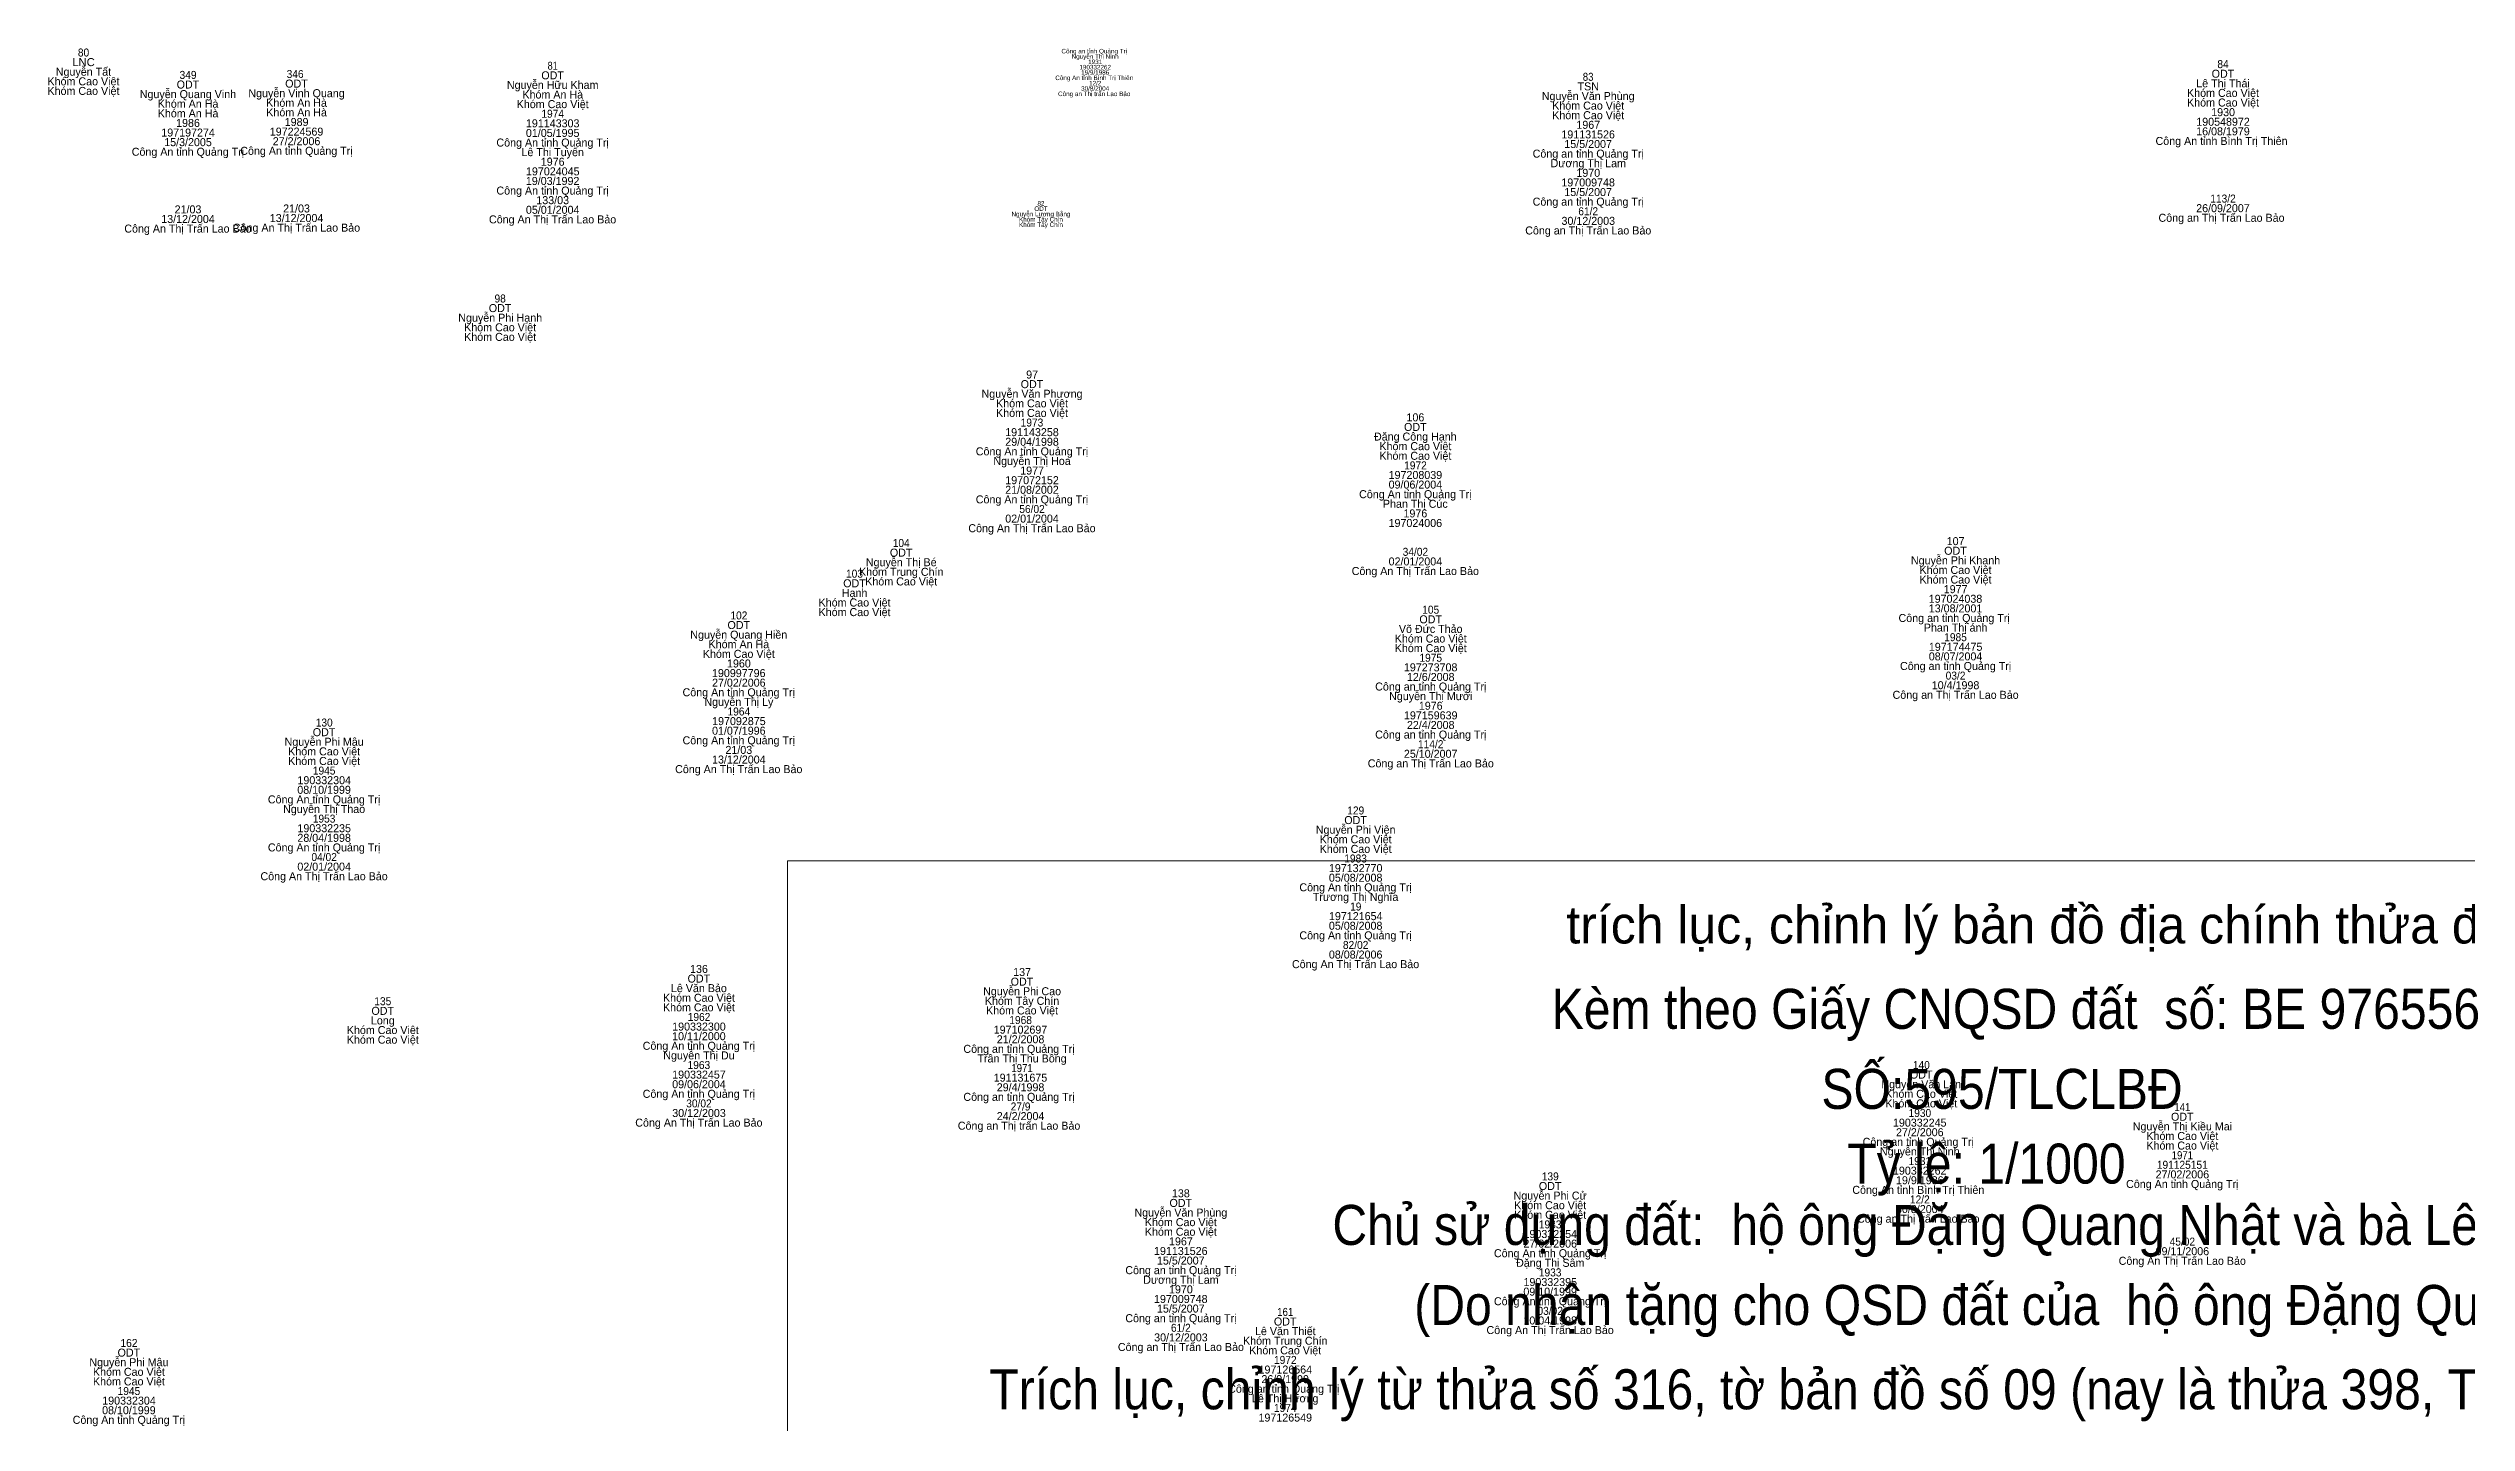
# Model space of a CAD drawing. Header units: metres. Extents: x 536493 to 536999, y 1836994 to 1837506.
# Drawn here: x 536586 to 536767.4, y 1837310.9 to 1837413.9 of the extents above; entities that cross this region are included whole.
import ezdxf
from ezdxf.enums import TextEntityAlignment as Align

# ---------------------------------------------------------------- set-up
doc = ezdxf.new("R2010")
doc.units = ezdxf.units.M
doc.header["$LTSCALE"] = 0.24
doc.layers.add('1', color=7, linetype='Continuous')
doc.layers.add('17', color=7, linetype='Continuous', lineweight=13)

msp = doc.modelspace()

# ---------------------------------------------------------------- linework, layer by layer
at = {"layer": '17'}
msp.add_lwpolyline([(536641.46, 1837353.03), (536821.46, 1837353.03), (536821.46, 1837069.51), (536641.46, 1837069.51)], close=True, dxfattribs=at)

# ---------------------------------------------------------------- texts
at = {"layer": '1'}
for s, height, p in [('Nguyễn Tất', 0.6, (536588.66, 1837411.88)), ('Công an tỉnh Quảng Trị  ', 0.343, (536664.6, 1837413.55)), ('Nguyễn Thị Ninh ', 0.343, (536664.595, 1837413.15)), ('Khóm Cao Việt', 0.6, (536588.66, 1837411.16)), ('Khóm Cao Việt', 0.6, (536588.66, 1837410.44)), ('Nguyễn Quang Vinh', 0.6, (536596.495, 1837410.2)), ('ODT', 0.6, (536596.495, 1837410.92)), ('Nguyễn Vinh Quang', 0.6, (536604.64, 1837410.27)), ('ODT', 0.6, (536604.635, 1837410.99)), ('Nguyễn Hữu Kham', 0.6, (536623.85, 1837410.89)), ('Khóm An Hà', 0.6, (536623.855, 1837410.17)), ('ODT', 0.6, (536623.845, 1837411.61)), ('Công An tỉnh Bình Trị Thiên  ', 0.343, (536664.595, 1837411.55)), ('Công an Thị trấn Lao Bảo  ', 0.343, (536664.595, 1837410.35)), ('30/8/2004 ', 0.343, (536664.6, 1837410.75)), ('19/9/1986 ', 0.343, (536664.6, 1837411.95)), ('Nguyễn Văn Phùng', 0.6, (536701.51, 1837410.06)), ('TSN', 0.6, (536701.515, 1837410.78)), ('Khóm Cao Việt', 0.6, (536749.12, 1837410.29)), ('Lê Thị Thái', 0.6, (536749.12, 1837411.01)), ('ODT', 0.6, (536749.115, 1837411.73)), ('Khóm An Hà', 0.6, (536596.505, 1837409.48)), ('Khóm An Hà', 0.6, (536596.505, 1837408.76)), ('Khóm An Hà', 0.6, (536604.645, 1837409.55)), ('Khóm An Hà', 0.6, (536604.645, 1837408.83)), ('Khóm Cao Việt', 0.6, (536623.85, 1837409.45)), ('Khóm Cao Việt', 0.6, (536701.51, 1837409.34)), ('Khóm Cao Việt', 0.6, (536701.51, 1837408.62)), ('Khóm Cao Việt', 0.6, (536749.12, 1837409.57)), ('1930', 0.6, (536749.125, 1837408.85)), ('197197274', 0.6, (536596.505, 1837407.32)), ('15/3/2005', 0.6, (536596.5, 1837406.6)), ('1986', 0.6, (536596.5, 1837408.04)), ('197224569', 0.6, (536604.64, 1837407.39)), ('27/2/2006', 0.6, (536604.64, 1837406.67)), ('1989', 0.6, (536604.645, 1837408.11)), ('Công An tỉnh Quảng Trị', 0.6, (536623.845, 1837406.57)), ('01/05/1995', 0.6, (536623.85, 1837407.29)), ('191143303', 0.6, (536623.85, 1837408.01)), ('191131526', 0.6, (536701.505, 1837407.18)), ('15/5/2007', 0.6, (536701.505, 1837406.46)), ('1967', 0.6, (536701.515, 1837407.9)), ('Công An tỉnh Bình Trị Thiên ', 0.6, (536749.12, 1837406.69)), ('16/08/1979', 0.6, (536749.115, 1837407.41)), ('190548972', 0.6, (536749.12, 1837408.13)), ('Công An tỉnh Quảng Trị', 0.6, (536596.495, 1837405.88)), ('Công An tỉnh Quảng Trị', 0.6, (536604.635, 1837405.95)), ('Lê Thị Tuyến', 0.6, (536623.85, 1837405.85)), ('1976', 0.6, (536623.85, 1837405.13)), ('Công an tỉnh Quảng Trị', 0.6, (536701.515, 1837405.74)), ('Dương Thị Lam', 0.6, (536701.515, 1837405.02)), ('Công An tỉnh Quảng Trị', 0.6, (536623.845, 1837402.97)), ('19/03/1992', 0.6, (536623.845, 1837403.69)), ('197024045', 0.6, (536623.855, 1837404.41)), ('197009748', 0.6, (536701.505, 1837403.58)), ('15/5/2007', 0.6, (536701.505, 1837402.86)), ('1970', 0.6, (536701.515, 1837404.3)), ('21/03', 0.6, (536596.5, 1837401.56)), ('21/03', 0.6, (536604.64, 1837401.63)), ('05/01/2004', 0.6, (536623.85, 1837401.53)), ('133/03', 0.6, (536623.85, 1837402.25)), ('Nguyễn Lương Bằng', 0.343, (536660.47, 1837401.34)), ('ODT', 0.343, (536660.47, 1837401.74)), ('Công an tỉnh Quảng Trị', 0.6, (536701.515, 1837402.14)), ('Công an Thị Trấn Lao Bảo ', 0.6, (536749.12, 1837400.93)), ('26/09/2007', 0.6, (536749.115, 1837401.65)), ('Công An Thị Trấn Lao Bảo', 0.6, (536596.495, 1837400.12)), ('13/12/2004', 0.6, (536596.5, 1837400.84)), ('Công An Thị Trấn Lao Bảo', 0.6, (536604.635, 1837400.19)), ('13/12/2004', 0.6, (536604.64, 1837400.91)), ('Công An Thị Trấn Lao Bảo', 0.6, (536623.845, 1837400.81)), ('Khóm Tây Chín', 0.343, (536660.47, 1837400.94)), ('Khóm Tây Chín', 0.343, (536660.47, 1837400.54)), ('Công an Thị Trấn Lao Bảo', 0.6, (536701.515, 1837399.98)), ('30/12/2003', 0.6, (536701.515, 1837400.7)), ('ODT', 0.6, (536619.905, 1837394.16)), ('Nguyễn Phi Hạnh', 0.6, (536619.915, 1837393.44)), ('Khóm Cao Việt', 0.6, (536619.91, 1837392.72)), ('Khóm Cao Việt', 0.6, (536619.91, 1837392)), ('ODT', 0.6, (536659.795, 1837388.46)), ('97', 0.6, (536659.805, 1837389.18)), ('Nguyễn Văn Phương', 0.6, (536659.8, 1837387.74)), ('Khóm Cao Việt', 0.6, (536659.8, 1837387.02)), ('Khóm Cao Việt', 0.6, (536659.8, 1837386.3)), ('191143258', 0.6, (536659.795, 1837384.86)), ('ODT', 0.6, (536688.545, 1837385.25)), ('106', 0.6, (536688.55, 1837385.97)), ('Công An tỉnh Quảng Trị', 0.6, (536659.795, 1837383.42)), ('Nguyễn Thị Hoa', 0.6, (536659.8, 1837382.7)), ('29/04/1998', 0.6, (536659.8, 1837384.14)), ('Đặng Công Hạnh', 0.6, (536688.545, 1837384.53)), ('Khóm Cao Việt', 0.6, (536688.55, 1837383.81)), ('Khóm Cao Việt', 0.6, (536688.55, 1837383.09)), ('197072152', 0.6, (536659.8, 1837381.26)), ('1977', 0.6, (536659.805, 1837381.98)), ('197208039', 0.6, (536688.55, 1837381.65)), ('Công An tỉnh Quảng Trị', 0.6, (536659.795, 1837379.82)), ('21/08/2002', 0.6, (536659.795, 1837380.54)), ('Công An tỉnh Quảng Trị', 0.6, (536688.545, 1837380.21)), ('Phan Thị Cúc', 0.6, (536688.545, 1837379.49)), ('09/06/2004', 0.6, (536688.55, 1837380.93)), ('Công An Thị Trấn Lao Bảo', 0.6, (536659.795, 1837377.66)), ('02/01/2004', 0.6, (536659.8, 1837378.38)), ('197024006', 0.6, (536688.545, 1837378.05)), ('1976', 0.6, (536688.55, 1837378.77)), ('ODT', 0.6, (536649.985, 1837375.83)), ('ODT', 0.6, (536729.055, 1837375.97)), ('107', 0.6, (536729.065, 1837376.69)), ('Khóm Trung Chín', 0.6, (536649.99, 1837374.39)), ('Nguyễn Thị Bé', 0.6, (536649.99, 1837375.11)), ('Công An Thị Trấn Lao Bảo', 0.6, (536688.545, 1837374.45)), ('02/01/2004', 0.6, (536688.55, 1837375.17)), ('Nguyễn Phi Khanh', 0.6, (536729.06, 1837375.25)), ('Khóm Cao Việt', 0.6, (536729.06, 1837374.53)), ('Khóm Cao Việt', 0.6, (536729.06, 1837373.81)), ('Khóm Cao Việt', 0.6, (536646.49, 1837372.09)), ('Hạnh', 0.6, (536646.495, 1837372.81)), ('ODT', 0.6, (536646.485, 1837373.53)), ('Khóm Cao Việt', 0.6, (536649.99, 1837373.67)), ('197024038', 0.6, (536729.055, 1837372.37)), ('1977', 0.6, (536729.065, 1837373.09)), ('ODT', 0.6, (536637.805, 1837370.4)), ('Khóm Cao Việt', 0.6, (536646.49, 1837371.37)), ('Võ Đức Thảo', 0.6, (536689.7, 1837370.11)), ('ODT', 0.6, (536689.695, 1837370.83)), ('Công an tỉnh Quảng Trị ', 0.6, (536729.065, 1837370.93)), ('Phan Thị ánh', 0.6, (536729.065, 1837370.21)), ('13/08/2001', 0.6, (536729.06, 1837371.65)), ('Nguyễn Quang Hiền', 0.6, (536637.805, 1837369.68)), ('Khóm An Hà', 0.6, (536637.815, 1837368.96)), ('Khóm Cao Việt', 0.6, (536689.7, 1837369.39)), ('Khóm Cao Việt', 0.6, (536689.7, 1837368.67)), ('197174475', 0.6, (536729.065, 1837368.77)), ('Khóm Cao Việt', 0.6, (536637.81, 1837368.24)), ('190997796', 0.6, (536637.805, 1837366.8)), ('1960', 0.6, (536637.815, 1837367.52)), ('197273708', 0.6, (536689.695, 1837367.23)), ('12/6/2008', 0.6, (536689.7, 1837366.51)), ('Công an tỉnh Quảng Trị', 0.6, (536729.065, 1837367.33)), ('08/07/2004', 0.6, (536729.06, 1837368.05)), ('Công An tỉnh Quảng Trị', 0.6, (536637.805, 1837365.36)), ('Nguyễn Thị Lý', 0.6, (536637.815, 1837364.64)), ('27/02/2006', 0.6, (536637.81, 1837366.08)), ('Công an tỉnh Quảng Trị', 0.6, (536689.705, 1837365.79)), ('Nguyễn Thị Mười', 0.6, (536689.7, 1837365.07)), ('Công an Thị Trấn Lao Bảo', 0.6, (536729.065, 1837365.17)), ('10/4/1998', 0.6, (536729.06, 1837365.89)), ('197092875', 0.6, (536637.815, 1837363.2)), ('197159639', 0.6, (536689.7, 1837363.63)), ('22/4/2008', 0.6, (536689.7, 1837362.91)), ('1976', 0.6, (536689.7, 1837364.35)), ('Nguyễn Phi Mậu', 0.6, (536606.71, 1837361.65)), ('ODT', 0.6, (536606.705, 1837362.37)), ('Công An tỉnh Quảng Trị', 0.6, (536637.805, 1837361.76)), ('01/07/1996', 0.6, (536637.81, 1837362.48)), ('21/03', 0.6, (536637.81, 1837361.04)), ('Công an tỉnh Quảng Trị', 0.6, (536689.705, 1837362.19)), ('Khóm Cao Việt', 0.6, (536606.71, 1837360.93)), ('Khóm Cao Việt', 0.6, (536606.71, 1837360.21)), ('Công An Thị Trấn Lao Bảo', 0.6, (536637.805, 1837359.6)), ('13/12/2004', 0.6, (536637.81, 1837360.32)), ('Công an Thị Trấn Lao Bảo', 0.6, (536689.705, 1837360.03)), ('25/10/2007', 0.6, (536689.695, 1837360.75)), ('08/10/1999', 0.6, (536606.705, 1837358.05)), ('190332304', 0.6, (536606.715, 1837358.77)), ('Công An tỉnh Quảng Trị', 0.6, (536606.705, 1837357.33)), ('Nguyễn Thị Thao', 0.6, (536606.71, 1837356.61)), ('ODT', 0.6, (536684.065, 1837355.78)), ('28/04/1998', 0.6, (536606.71, 1837354.45)), ('190332235', 0.6, (536606.715, 1837355.17)), ('Nguyễn Phi Viện', 0.6, (536684.07, 1837355.06)), ('Khóm Cao Việt', 0.6, (536684.07, 1837354.34)), ('Công An tỉnh Quảng Trị', 0.6, (536606.705, 1837353.73)), ('02/01/2004', 0.6, (536606.71, 1837352.29)), ('Khóm Cao Việt', 0.6, (536684.07, 1837353.62)), ('197132770', 0.6, (536684.07, 1837352.18)), ('Công An Thị Trấn Lao Bảo', 0.6, (536606.705, 1837351.57)), ('Công An tỉnh Quảng Trị', 0.6, (536684.065, 1837350.74)), ('05/08/2008', 0.6, (536684.07, 1837351.46)), ('Trương Thị Nghĩa', 0.6, (536684.065, 1837350.02)), ('197121654', 0.6, (536684.075, 1837348.58)), ('Công An tỉnh Quảng Trị', 0.6, (536684.065, 1837347.14)), ('05/08/2008', 0.6, (536684.07, 1837347.86)), ('Công An Thị Trấn Lao Bảo', 0.6, (536684.065, 1837344.98)), ('08/08/2006', 0.6, (536684.07, 1837345.7)), ('Lê Văn Bảo', 0.6, (536634.815, 1837343.18)), ('ODT', 0.6, (536634.815, 1837343.9)), ('136', 0.6, (536634.82, 1837344.62)), ('Nguyễn Phi Cao', 0.6, (536659.055, 1837342.95)), ('ODT', 0.6, (536659.045, 1837343.67)), ('137', 0.6, (536659.055, 1837344.39)), ('ODT', 0.6, (536611.105, 1837341.48)), ('Khóm Cao Việt', 0.6, (536634.82, 1837342.46)), ('Khóm Cao Việt', 0.6, (536634.82, 1837341.74)), ('Khóm Tây Chín', 0.6, (536659.05, 1837342.23)), ('Khóm Cao Việt', 0.6, (536659.05, 1837341.51)), ('Khóm Cao Việt', 0.6, (536611.11, 1837340.04)), ('Khóm Cao Việt', 0.6, (536611.11, 1837339.32)), ('Long', 0.6, (536611.11, 1837340.76)), ('10/11/2000', 0.6, (536634.815, 1837339.58)), ('190332300', 0.6, (536634.82, 1837340.3)), ('197102697 ', 0.6, (536659.045, 1837340.07)), ('21/2/2008 ', 0.6, (536659.05, 1837339.35)), ('Công An tỉnh Quảng Trị', 0.6, (536634.815, 1837338.86)), ('Nguyễn Thị Du', 0.6, (536634.82, 1837338.14)), ('Công an tỉnh Quảng Trị  ', 0.6, (536659.045, 1837338.63)), ('Trần Thị Thu Bồng', 0.6, (536659.05, 1837337.91)), ('09/06/2004', 0.6, (536634.82, 1837335.98)), ('190332457', 0.6, (536634.82, 1837336.7)), ('191131675 ', 0.6, (536659.045, 1837336.47)), ('29/4/1998 ', 0.6, (536659.05, 1837335.75)), ('Nguyễn Văn Lân', 0.6, (536726.485, 1837335.98)), ('ODT', 0.6, (536726.485, 1837336.7)), ('Công An tỉnh Quảng Trị', 0.6, (536634.815, 1837335.26)), ('30/12/2003', 0.6, (536634.825, 1837333.82)), ('Công an tỉnh Quảng Trị  ', 0.6, (536659.045, 1837335.03)), ('Khóm Cao Việt', 0.6, (536726.49, 1837335.26)), ('Khóm Cao Việt', 0.6, (536726.49, 1837334.54)), ('Công An Thị Trấn Lao Bảo', 0.6, (536634.815, 1837333.1)), ('Công an Thị trấn Lao Bảo  ', 0.6, (536659.05, 1837332.87)), ('24/2/2004 ', 0.6, (536659.05, 1837333.59)), ('190332245 ', 0.6, (536726.485, 1837333.1)), ('27/2/2006 ', 0.6, (536726.49, 1837332.38)), ('Nguyễn Thị Kiều Mai', 0.6, (536746.075, 1837332.82)), ('Khóm Cao Việt', 0.6, (536746.07, 1837332.1)), ('ODT', 0.6, (536746.065, 1837333.54)), ('Công an tỉnh Quảng Trị  ', 0.6, (536726.485, 1837331.66)), ('Nguyễn Thị Ninh ', 0.6, (536726.49, 1837330.94)), ('Khóm Cao Việt', 0.6, (536746.07, 1837331.38)), ('190332262 ', 0.6, (536726.485, 1837329.5)), ('19/9/1986 ', 0.6, (536726.49, 1837328.78)), ('Công An tỉnh Quảng Trị', 0.6, (536746.065, 1837328.5)), ('27/02/2006', 0.6, (536746.07, 1837329.22)), ('ODT', 0.6, (536670.955, 1837327.08)), ('138', 0.6, (536670.96, 1837327.8)), ('Nguyễn Phi Cử', 0.6, (536698.655, 1837327.63)), ('Khóm Cao Việt', 0.6, (536698.66, 1837326.91)), ('ODT', 0.6, (536698.655, 1837328.35)), ('Công An tỉnh Bình Trị Thiên  ', 0.6, (536726.49, 1837328.06)), ('30/8/2004 ', 0.6, (536726.49, 1837326.62)), ('Nguyễn Văn Phùng', 0.6, (536670.96, 1837326.36)), ('Khóm Cao Việt', 0.6, (536670.96, 1837325.64)), ('Khóm Cao Việt', 0.6, (536670.96, 1837324.92)), ('Khóm Cao Việt', 0.6, (536698.66, 1837326.19)), ('Công an Thị trấn Lao Bảo  ', 0.6, (536726.49, 1837325.9)), ('191131526', 0.6, (536670.955, 1837323.48)), ('1967', 0.6, (536670.965, 1837324.2)), ('Công An tỉnh Quảng Trị', 0.6, (536698.655, 1837323.31)), ('27/02/2006', 0.6, (536698.66, 1837324.03)), ('190332254', 0.6, (536698.665, 1837324.75)), ('09/11/2006', 0.6, (536746.07, 1837323.46)), ('Công an tỉnh Quảng Trị', 0.6, (536670.965, 1837322.04)), ('Dương Thị Lam', 0.6, (536670.965, 1837321.32)), ('15/5/2007', 0.6, (536670.955, 1837322.76)), ('Đặng Thị Sâm', 0.6, (536698.665, 1837322.59)), ('190332395', 0.6, (536698.665, 1837321.15)), ('Công An Thị Trấn Lao Bảo', 0.6, (536746.065, 1837322.74)), ('197009748', 0.6, (536670.955, 1837319.88)), ('1970', 0.6, (536670.965, 1837320.6)), ('Công An tỉnh Quảng Trị', 0.6, (536698.655, 1837319.71)), ('09/10/1999', 0.6, (536698.655, 1837320.43)), ('Công an tỉnh Quảng Trị', 0.6, (536670.965, 1837318.44)), ('15/5/2007', 0.6, (536670.955, 1837319.16)), ('Lê Văn Thiết', 0.6, (536678.795, 1837317.47)), ('ODT', 0.6, (536678.785, 1837318.19)), ('Công An Thị Trấn Lao Bảo', 0.6, (536698.655, 1837317.55)), ('10/04/1998', 0.6, (536698.66, 1837318.27)), ('ODT', 0.6, (536592.065, 1837315.86)), ('Công an Thị Trấn Lao Bảo', 0.6, (536670.965, 1837316.28)), ('30/12/2003', 0.6, (536670.965, 1837317)), ('Khóm Trung Chín', 0.6, (536678.79, 1837316.75)), ('Khóm Cao Việt', 0.6, (536678.79, 1837316.03)), ('Nguyễn Phi Mậu', 0.6, (536592.07, 1837315.14)), ('Khóm Cao Việt', 0.6, (536592.07, 1837314.42)), ('197126564', 0.6, (536678.795, 1837314.59)), ('26/9/1999', 0.6, (536678.785, 1837313.87)), ('Khóm Cao Việt', 0.6, (536592.07, 1837313.7)), ('190332304', 0.6, (536592.075, 1837312.26)), ('Công an tỉnh Quảng Trị ', 0.6, (536678.795, 1837313.15)), ('Lê Thị Hương', 0.6, (536678.785, 1837312.43)), ('Công An tỉnh Quảng Trị', 0.6, (536592.065, 1837310.82)), ('08/10/1999', 0.6, (536592.065, 1837311.54)), ('197126549', 0.6, (536678.79, 1837310.99))]:
    msp.add_text(s, height=height, dxfattribs=at).set_placement(p, align=Align.CENTER)
for s, height, width, p in [('LNC', 0.6, 1.05, (536588.665, 1837412.6)), ('80', 0.6, 0.95, (536588.665, 1837413.32)), ('81', 0.6, 0.85, (536623.85, 1837412.33)), ('190332262 ', 0.343, 0.95, (536664.6, 1837412.35)), ('1931 ', 0.343, 0.95, (536664.6, 1837412.75)), ('84', 0.6, 0.95, (536749.12, 1837412.45)), ('349', 0.6, 0.95, (536596.505, 1837411.64)), ('346 ', 0.6, 0.95, (536604.64, 1837411.71)), ('12/2 ', 0.343, 0.95, (536664.605, 1837411.15)), ('83', 0.6, 0.9, (536701.505, 1837411.5)), ('1974', 0.6, 0.95, (536623.85, 1837408.73)), ('82', 0.343, 0.9, (536660.47, 1837402.14)), ('61/2', 0.6, 0.95, (536701.51, 1837401.42)), ('113/2', 0.6, 0.95, (536749.12, 1837402.37)), ('98', 0.6, 0.95, (536619.91, 1837394.88)), ('1973', 0.6, 0.95, (536659.795, 1837385.58)), ('1972', 0.6, 0.95, (536688.555, 1837382.37)), ('56/02', 0.6, 0.95, (536659.8, 1837379.1)), ('104', 0.6, 0.95, (536649.99, 1837376.55)), ('34/02', 0.6, 0.95, (536688.55, 1837375.89)), ('103', 0.6, 0.95, (536646.485, 1837374.25)), ('102', 0.6, 0.95, (536637.815, 1837371.12)), ('105', 0.6, 0.95, (536689.7, 1837371.55)), ('1985', 0.6, 0.95, (536729.06, 1837369.49)), ('1975', 0.6, 0.95, (536689.7, 1837367.95)), ('03/2', 0.6, 0.95, (536729.06, 1837366.61)), ('130', 0.6, 0.95, (536606.715, 1837363.09)), ('1964', 0.6, 0.95, (536637.81, 1837363.92)), ('114/2', 0.6, 0.95, (536689.7, 1837361.47)), ('1945', 0.6, 0.95, (536606.71, 1837359.49)), ('1953', 0.6, 0.95, (536606.705, 1837355.89)), ('129', 0.6, 0.95, (536684.075, 1837356.5)), ('04/02', 0.6, 0.95, (536606.71, 1837353.01)), ('1983', 0.6, 0.95, (536684.065, 1837352.9)), ('19', 0.6, 0.95, (536684.075, 1837349.3)), ('82/02', 0.6, 0.95, (536684.07, 1837346.42)), ('135', 0.6, 0.95, (536611.11, 1837342.2)), ('1962', 0.6, 0.95, (536634.825, 1837341.02)), ('1968 ', 0.6, 0.95, (536659.05, 1837340.79)), ('1963', 0.6, 0.95, (536634.815, 1837337.42)), ('1971', 0.6, 0.9, (536659.05, 1837337.19)), ('140', 0.6, 0.95, (536726.495, 1837337.42)), ('30/02', 0.6, 0.95, (536634.82, 1837334.54)), ('27/9 ', 0.6, 0.95, (536659.045, 1837334.31)), ('141', 0.6, 0.9, (536746.07, 1837334.26)), ('1930 ', 0.6, 0.95, (536726.49, 1837333.82)), ('1931 ', 0.6, 0.95, (536726.49, 1837330.22)), ('1971', 0.6, 0.9, (536746.07, 1837330.66)), ('139', 0.6, 0.95, (536698.665, 1837329.07)), ('191125151', 0.6, 0.95, (536746.065, 1837329.94)), ('12/2 ', 0.6, 0.95, (536726.485, 1837327.34)), ('1933', 0.6, 0.95, (536698.655, 1837325.47)), ('45/02', 0.6, 0.95, (536746.07, 1837324.18)), ('1933', 0.6, 0.95, (536698.655, 1837321.87)), ('61/2', 0.6, 0.95, (536670.96, 1837317.72)), ('161', 0.6, 0.9, (536678.79, 1837318.91)), ('03/02', 0.6, 0.95, (536698.66, 1837318.99)), ('162', 0.6, 0.95, (536592.075, 1837316.58)), ('1972', 0.6, 0.95, (536678.795, 1837315.31)), ('1945', 0.6, 0.95, (536592.07, 1837312.98)), ('1974', 0.6, 0.95, (536678.79, 1837311.71))]:
    msp.add_text(s, height=height, dxfattribs=dict(at, width=width)).set_placement(p, align=Align.CENTER)
at = {"layer": '17'}
msp.add_text('trích lục, chỉnh lý bản đồ địa chính thửa đất', height=2.8, dxfattribs=at).set_placement((536735.68, 1837346.83), align=Align.CENTER)
at = {"layer": '17', "width": 0.9}
for s, p in [('Kèm theo Giấy CNQSD đất  số: BE 976556', (536733.585, 1837340.43)), ('Tỷ lệ: 1/1000', (536731.375, 1837328.83)), ('Chủ sử dụng đất:  hộ ông Đặng Quang Nhật và bà Lê Thị Như Ly', (536734.72, 1837324.23)), ('(Do nhận tặng cho QSD đất của  hộ ông Đặng Quang Giải)', (536735.73, 1837318.23)), ('Trích lục, chỉnh lý từ thửa số 316, tờ bản đồ số 09 (nay là thửa 398, TBĐ 33) của thị trấn Lao Bảo', (536734.66, 1837311.91))]:
    msp.add_text(s, height=3, dxfattribs=at).set_placement(p, align=Align.CENTER)
msp.add_text('SỐ:595/TLCLBĐ', height=3, dxfattribs=at).set_placement((536719, 1837334.43))

doc.saveas('drawing.dxf')
